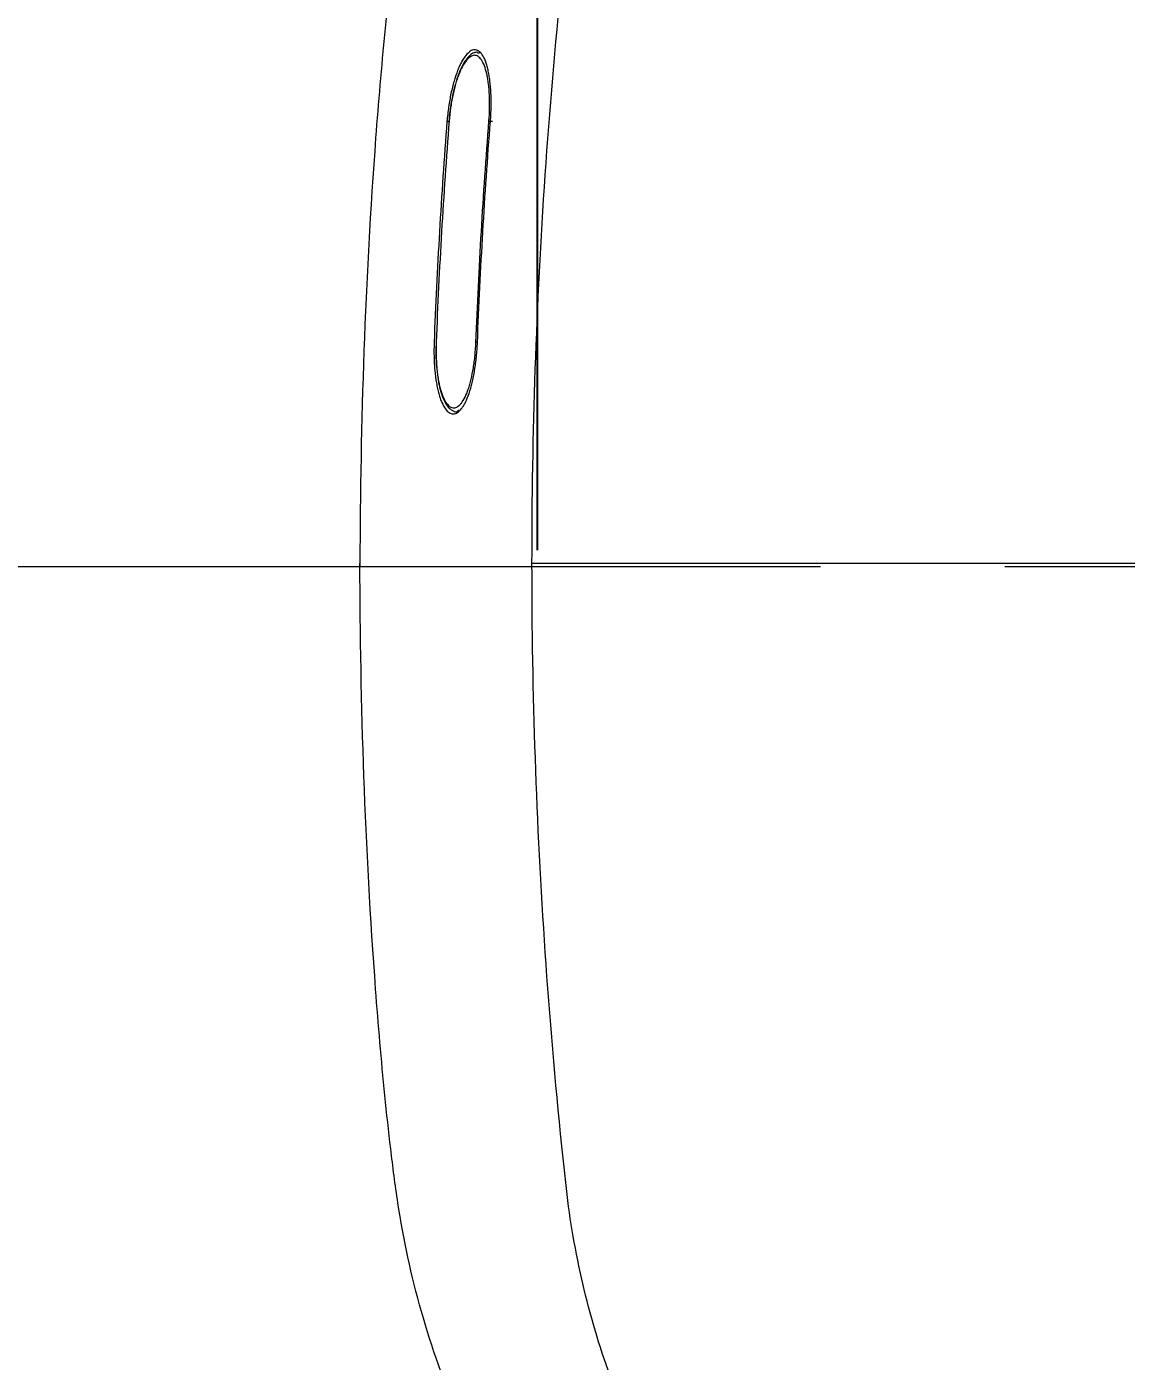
# Model space of a CAD drawing. Extents: x 2963 to 9049, y -570 to 1982.
# Drawn here: x 6462.7 to 6611.9, y 1094 to 1275.1 of the extents above; entities that cross this region are included whole.
import ezdxf

# ---------------------------------------------------------------- set-up
doc = ezdxf.new("R2010")
doc.units = 0
doc.header["$LTSCALE"] = 20
doc.header["$MEASUREMENT"] = 0
doc.linetypes.add('CENTER', pattern=[2, 1.25, -0.25, 0.25, -0.25])
doc.layers.get('0').update_dxf_attribs({"linetype": 'CONTINUOUS'})
doc.layers.get('DEFPOINTS').update_dxf_attribs({"linetype": 'CONTINUOUS'})
doc.layers.add('1', color=7, linetype='CONTINUOUS')
doc.styles.get("Standard").update_dxf_attribs({"font": 'NanumGothic.ttf'})
doc.dimstyles.get("Standard").update_dxf_attribs({"dimtxt": 2.7, "dimasz": 2.5, "dimexe": 1.5, "dimexo": 1.5, "dimgap": 1.5, "dimtad": 1, "dimdec": 0, "dimlfac": 10, "dimzin": 0, "dimdsep": 46, "dimtxsty": 'Standard', "dimcen": 0, "dimclrt": 2, "dimadec": 0, "dimazin": 0, "dimtfac": 1, "dimtdec": 0, "dimtmove": 0, "dimatfit": 3, "dimfxl": 0, "dimtolj": 1, "dimtzin": 0, "dimarcsym": 0})

# ---------------------------------------------------------------- blocks, each defined once
blk = doc.blocks.new('*D25')
at = {"color": 3, "lineweight": -2}
for p, q in [((6432.93, 1203.62), (6432.93, 1534.65)), ((7166.81, 1203.62), (7166.81, 1534.65)), ((6456.93, 1528.65), (7142.81, 1528.65))]:
    blk.add_line(p, q, dxfattribs=at)
at = {"color": 3}
for points in [[(6456.93, 1532.65), (6456.93, 1524.65), (6432.93, 1528.65)], [(7142.81, 1532.65), (7142.81, 1524.65), (7166.81, 1528.65)]]:
    blk.add_solid(points, dxfattribs=at)
at = {"layer": 'DEFPOINTS', "color": 0}
for p in [(7166.81, 1528.65), (6432.93, 1201.82), (7166.81, 1201.82)]:
    blk.add_point(p, dxfattribs=at)
at = {"color": 2, "insert": (6799.87, 1553.73), "char_height": 24, "attachment_point": 5}
blk.add_mtext('\\A1;735', dxfattribs=at)
blk = doc.blocks.new('*D26')
at = {"color": 3, "lineweight": -2}
for p, q in [((6532.01, 1204.08), (6532.01, 1476.18)), ((7166.79, 1204.08), (7166.79, 1476.18)), ((6556.01, 1470.18), (7142.79, 1470.18))]:
    blk.add_line(p, q, dxfattribs=at)
at = {"color": 3}
for points in [[(6556.01, 1474.18), (6556.01, 1466.18), (6532.01, 1470.18)], [(7142.79, 1474.18), (7142.79, 1466.18), (7166.79, 1470.18)]]:
    blk.add_solid(points, dxfattribs=at)
at = {"layer": 'DEFPOINTS', "color": 0}
for p in [(7166.79, 1470.18), (6532.01, 1202.28, 0), (7166.79, 1202.28, 0)]:
    blk.add_point(p, dxfattribs=at)
at = {"color": 2, "insert": (6849.4, 1495.26), "char_height": 24, "attachment_point": 5}
blk.add_mtext('\\A1;635', dxfattribs=at)

msp = doc.modelspace()

# ---------------------------------------------------------------- linework, layer by layer
at = {"color": 7, "linetype": 'Continuous', "lineweight": 15}
msp.add_line((6519.73, 1262.28, 0), (6520, 1262.28, 0), dxfattribs=at)
at = {"color": 7, "linetype": 'Continuous', "lineweight": 15, "elevation": 0, "flags": 128}
for points in [[(6525.42, 1262.32), (6525.45, 1262.31), (6525.49, 1262.31), (6525.55, 1262.31), (6525.61, 1262.3), (6525.67, 1262.3), (6525.75, 1262.29), (6525.82, 1262.28), (6525.9, 1262.28)], [(6523.81, 1232.29), (6523.78, 1232.29), (6523.73, 1232.29), (6523.69, 1232.3), (6523.66, 1232.3)]]:
    msp.add_lwpolyline(points, dxfattribs=at)
at = {"color": 7, "linetype": 'Continuous', "lineweight": 0}
msp.add_ellipse((6537.74, 1202.42, 0), major_axis=(-29.82, 0), ratio=0.988764, start_param=6.287706, end_param=6.303435, dxfattribs=at)
at = {"color": 7, "linetype": 'Continuous', "lineweight": 15}
for points, knots in [([(6531.26, 1202.28, 0), (6531.26, 1219.88, 0), (6531.86, 1237.45, 0), (6533.66, 1263.77, 0), (6534.41, 1272.54, 0), (6535.42, 1282.38, 0), (6535.54, 1283.48, 0), (6535.71, 1285.12, 0), (6535.77, 1285.66, 0), (6535.89, 1286.76, 0), (6535.95, 1287.3, 0), (6536.28, 1290.03, 0), (6536.61, 1292.21, 0), (6537.39, 1296.54, 0), (6537.84, 1298.69, 0), (6538.88, 1302.96, 0), (6539.46, 1305.09, 0), (6541.38, 1311.39, 0), (6542.9, 1315.5, 0), (6545.55, 1321.53, 0), (6546.49, 1323.52, 0), (6548.48, 1327.42, 0), (6549.53, 1329.32, 0), (6552.82, 1334.94, 0), (6555.22, 1338.53, 0), (6560.41, 1345.41, 0), (6563.2, 1348.7, 0), (6567.7, 1353.41, 0), (6569.25, 1354.94, 0), (6571.65, 1357.18, 0), (6572.46, 1357.92, 0), (6574.11, 1359.36, 0), (6574.94, 1360.07, 0), (6579.15, 1363.56, 0), (6582.62, 1366.18, 0), (6589.78, 1371.09, 0), (6593.46, 1373.37, 0), (6601.04, 1377.62, 0), (6604.94, 1379.57, 0), (6608.94, 1381.36, 0)], [0, 0, 0, 0, 0.25, 0.25, 0.375, 0.375, 0.390625, 0.390625, 0.398438, 0.398438, 0.40625, 0.40625, 0.4375, 0.4375, 0.46875, 0.46875, 0.5, 0.5, 0.5625, 0.5625, 0.59375, 0.59375, 0.625, 0.625, 0.6875, 0.6875, 0.75, 0.75, 0.78125, 0.78125, 0.796875, 0.796875, 0.8125, 0.8125, 0.875, 0.875, 0.9375, 0.9375, 1, 1, 1, 1]), ([(6521.32, 1318.01, 0), (6519.36, 1313.44, 0), (6515.93, 1303.84, 0), (6513.3, 1291.45, 0), (6512.08, 1281.66, 0), (6511.02, 1272.04, 0), (6508.78, 1245.62, 0), (6507.97, 1221.49, 0), (6507.92, 1202.29, 0)], [0, 0, 0, 0, 0.125, 0.25, 0.3125, 0.375, 0.5, 1, 1, 1, 1]), ([(6525.62, 1262.28, 0), (6525.68, 1262.93, 0), (6525.71, 1263.58, 0), (6525.72, 1264.53, 0), (6525.72, 1264.84, 0), (6525.72, 1265.47, 0), (6525.71, 1265.77, 0), (6525.66, 1266.67, 0), (6525.62, 1267.24, 0), (6525.52, 1268.04, 0), (6525.48, 1268.3, 0), (6525.4, 1268.8, 0), (6525.35, 1269.03, 0), (6525.25, 1269.47, 0), (6525.19, 1269.68, 0), (6525.08, 1270.08, 0), (6525.01, 1270.27, 0), (6524.81, 1270.78, 0), (6524.67, 1271.07, 0), (6524.35, 1271.53, 0), (6524.18, 1271.7, 0), (6523.83, 1271.93, 0), (6523.65, 1271.99, 0), (6523.36, 1271.97, 0), (6523.26, 1271.95, 0), (6523.07, 1271.89, 0), (6522.97, 1271.84, 0), (6522.68, 1271.65, 0), (6522.48, 1271.46, 0), (6522.09, 1270.98, 0), (6521.9, 1270.69, 0), (6521.62, 1270.17, 0), (6521.53, 1269.99, 0), (6521.35, 1269.6, 0), (6521.26, 1269.39, 0), (6521, 1268.72, 0), (6520.83, 1268.24, 0), (6520.61, 1267.46, 0), (6520.54, 1267.19, 0), (6520.4, 1266.63, 0), (6520.33, 1266.33, 0), (6520.15, 1265.45, 0), (6520.04, 1264.84, 0), (6519.86, 1263.59, 0), (6519.78, 1262.93, 0), (6519.73, 1262.28, 0)], [0, 0, 0, 0, 0.0625, 0.0625, 0.09375, 0.09375, 0.125, 0.125, 0.1875, 0.1875, 0.21875, 0.21875, 0.25, 0.25, 0.28125, 0.28125, 0.3125, 0.3125, 0.375, 0.375, 0.4375, 0.4375, 0.5, 0.5, 0.53125, 0.53125, 0.5625, 0.5625, 0.625, 0.625, 0.6875, 0.6875, 0.71875, 0.71875, 0.75, 0.75, 0.8125, 0.8125, 0.84375, 0.84375, 0.875, 0.875, 0.9375, 0.9375, 1, 1, 1, 1]), ([(6523.89, 1271.65, 0), (6523.72, 1271.64, 0), (6523.34, 1271.6, 0), (6522.8, 1271.22, 0), (6522.24, 1270.58, 0), (6521.69, 1269.64, 0), (6521.19, 1268.42, 0), (6520.75, 1267, 0), (6520.4, 1265.44, 0), (6520.14, 1263.79, 0), (6520, 1262.64, 0), (6519.98, 1262.06, 0), (6519.98, 1262.04, 0)], [0, 0, 0, 0, 0.076309, 0.175431, 0.287699, 0.411611, 0.533306, 0.652422, 0.76911, 0.883395, 0.996247, 1, 1, 1, 1]), ([(6525.42, 1262.32, 0), (6525.47, 1262.92, 0), (6525.5, 1263.52, 0), (6525.52, 1264.68, 0), (6525.52, 1265.25, 0), (6525.46, 1266.36, 0), (6525.42, 1266.88, 0), (6525.33, 1267.61, 0), (6525.29, 1267.85, 0), (6525.22, 1268.3, 0), (6525.17, 1268.52, 0), (6525.03, 1269.13, 0), (6524.92, 1269.5, 0), (6524.68, 1270.12, 0), (6524.54, 1270.39, 0), (6524.25, 1270.82, 0), (6524.1, 1270.97, 0), (6523.86, 1271.13, 0), (6523.77, 1271.17, 0), (6523.6, 1271.22, 0), (6523.52, 1271.23, 0), (6523.26, 1271.22, 0), (6523.08, 1271.15, 0), (6522.81, 1270.98, 0), (6522.72, 1270.91, 0), (6522.54, 1270.74, 0), (6522.45, 1270.64, 0), (6522.18, 1270.32, 0), (6522.01, 1270.05, 0), (6521.66, 1269.41, 0), (6521.49, 1269.05, 0), (6521.26, 1268.44, 0), (6521.18, 1268.23, 0), (6521.03, 1267.78, 0), (6520.96, 1267.55, 0), (6520.75, 1266.82, 0), (6520.62, 1266.31, 0), (6520.45, 1265.5, 0), (6520.4, 1265.22, 0), (6520.3, 1264.66, 0), (6520.25, 1264.37, 0), (6520.13, 1263.51, 0), (6520.06, 1262.92, 0), (6520.02, 1262.32, 0)], [0, 0, 0, 0, 0.0625, 0.0625, 0.125, 0.125, 0.1875, 0.1875, 0.21875, 0.21875, 0.25, 0.25, 0.3125, 0.3125, 0.375, 0.375, 0.4375, 0.4375, 0.46875, 0.46875, 0.5, 0.5, 0.5625, 0.5625, 0.59375, 0.59375, 0.625, 0.625, 0.6875, 0.6875, 0.75, 0.75, 0.78125, 0.78125, 0.8125, 0.8125, 0.875, 0.875, 0.90625, 0.90625, 0.9375, 0.9375, 1, 1, 1, 1]), ([(6519.73, 1262.28, 0), (6519.34, 1257.29, 0), (6519, 1252.29, 0), (6518.42, 1242.29, 0), (6518.18, 1237.28, 0), (6517.98, 1232.28, 0)], [0, 0, 0, 0, 0.5, 0.5, 1, 1, 1, 1]), ([(6520.02, 1262.32, 0), (6519.62, 1257.32, 0), (6519.29, 1252.32, 0), (6518.7, 1242.31, 0), (6518.46, 1237.31, 0), (6518.26, 1232.3, 0)], [0, 0, 0, 0, 0.5, 0.5, 1, 1, 1, 1]), ([(6523.66, 1232.3, 0), (6523.85, 1237.31, 0), (6524.1, 1242.31, 0), (6524.69, 1252.32, 0), (6525.03, 1257.32, 0), (6525.42, 1262.32, 0)], [0, 0, 0, 0, 0.5, 0.5, 1, 1, 1, 1]), ([(6523.86, 1232.28, 0), (6524.05, 1237.28, 0), (6524.3, 1242.29, 0), (6524.89, 1252.29, 0), (6525.23, 1257.29, 0), (6525.62, 1262.28, 0)], [0, 0, 0, 0, 0.5, 0.5, 1, 1, 1, 1]), ([(6517.98, 1232.28, 0), (6517.96, 1231.62, 0), (6517.95, 1230.98, 0), (6517.98, 1230.03, 0), (6517.99, 1229.72, 0), (6518.02, 1229.09, 0), (6518.05, 1228.79, 0), (6518.13, 1227.89, 0), (6518.2, 1227.33, 0), (6518.34, 1226.53, 0), (6518.39, 1226.27, 0), (6518.5, 1225.78, 0), (6518.56, 1225.55, 0), (6518.68, 1225.11, 0), (6518.74, 1224.9, 0), (6518.88, 1224.5, 0), (6518.95, 1224.32, 0), (6519.18, 1223.8, 0), (6519.34, 1223.51, 0), (6519.68, 1223.05, 0), (6519.85, 1222.87, 0), (6520.22, 1222.63, 0), (6520.4, 1222.58, 0), (6520.68, 1222.58, 0), (6520.78, 1222.6, 0), (6520.97, 1222.66, 0), (6521.06, 1222.71, 0), (6521.34, 1222.89, 0), (6521.53, 1223.07, 0), (6521.8, 1223.43, 0), (6521.89, 1223.56, 0), (6522.07, 1223.85, 0), (6522.16, 1224.01, 0), (6522.41, 1224.52, 0), (6522.57, 1224.91, 0), (6522.88, 1225.81, 0), (6523.02, 1226.29, 0), (6523.2, 1227.08, 0), (6523.26, 1227.35, 0), (6523.38, 1227.92, 0), (6523.43, 1228.21, 0), (6523.58, 1229.1, 0), (6523.66, 1229.71, 0), (6523.78, 1230.97, 0), (6523.83, 1231.62, 0), (6523.86, 1232.28, 0)], [0, 0, 0, 0, 0.0625, 0.0625, 0.09375, 0.09375, 0.125, 0.125, 0.1875, 0.1875, 0.21875, 0.21875, 0.25, 0.25, 0.28125, 0.28125, 0.3125, 0.3125, 0.375, 0.375, 0.4375, 0.4375, 0.5, 0.5, 0.53125, 0.53125, 0.5625, 0.5625, 0.625, 0.625, 0.65625, 0.65625, 0.6875, 0.6875, 0.75, 0.75, 0.8125, 0.8125, 0.84375, 0.84375, 0.875, 0.875, 0.9375, 0.9375, 1, 1, 1, 1]), ([(6518.24, 1231.9, 0), (6518.23, 1231.61, 0), (6518.2, 1230.78, 0), (6518.26, 1229.41, 0), (6518.41, 1227.88, 0), (6518.65, 1226.48, 0), (6518.97, 1225.26, 0), (6519.38, 1224.24, 0), (6519.87, 1223.49, 0), (6520.41, 1223.04, 0), (6520.88, 1222.84, 0), (6521.11, 1222.89, 0), (6521.14, 1222.9, 0)], [0, 0, 0, 0, 0.059466, 0.175188, 0.291858, 0.409287, 0.528697, 0.650223, 0.776177, 0.885947, 0.984339, 1, 1, 1, 1]), ([(6518.26, 1232.3, 0), (6518.24, 1231.7, 0), (6518.24, 1231.09, 0), (6518.26, 1229.93, 0), (6518.3, 1229.36, 0), (6518.37, 1228.54, 0), (6518.4, 1228.27, 0), (6518.47, 1227.75, 0), (6518.51, 1227.5, 0), (6518.59, 1227.02, 0), (6518.64, 1226.78, 0), (6518.74, 1226.33, 0), (6518.79, 1226.12, 0), (6518.96, 1225.5, 0), (6519.09, 1225.14, 0), (6519.29, 1224.67, 0), (6519.36, 1224.52, 0), (6519.51, 1224.26, 0), (6519.58, 1224.14, 0), (6519.82, 1223.82, 0), (6519.98, 1223.66, 0), (6520.31, 1223.44, 0), (6520.48, 1223.39, 0), (6520.83, 1223.39, 0), (6521, 1223.45, 0), (6521.26, 1223.62, 0), (6521.35, 1223.69, 0), (6521.52, 1223.85, 0), (6521.6, 1223.95, 0), (6521.85, 1224.27, 0), (6522.02, 1224.54, 0), (6522.33, 1225.18, 0), (6522.48, 1225.54, 0), (6522.69, 1226.15, 0), (6522.75, 1226.36, 0), (6522.88, 1226.81, 0), (6522.94, 1227.05, 0), (6523.12, 1227.77, 0), (6523.22, 1228.29, 0), (6523.36, 1229.1, 0), (6523.4, 1229.38, 0), (6523.47, 1229.95, 0), (6523.5, 1230.24, 0), (6523.59, 1231.11, 0), (6523.63, 1231.7, 0), (6523.66, 1232.3, 0)], [0, 0, 0, 0, 0.0625, 0.0625, 0.125, 0.125, 0.15625, 0.15625, 0.1875, 0.1875, 0.21875, 0.21875, 0.25, 0.25, 0.3125, 0.3125, 0.34375, 0.34375, 0.375, 0.375, 0.4375, 0.4375, 0.5, 0.5, 0.5625, 0.5625, 0.59375, 0.59375, 0.625, 0.625, 0.6875, 0.6875, 0.75, 0.75, 0.78125, 0.78125, 0.8125, 0.8125, 0.875, 0.875, 0.90625, 0.90625, 0.9375, 0.9375, 1, 1, 1, 1]), ([(6521.32, 1086.55, 0), (6519.36, 1091.12, 0), (6515.93, 1100.72, 0), (6513.3, 1113.11, 0), (6512.08, 1122.9, 0), (6511.02, 1132.52, 0), (6508.78, 1158.93, 0), (6507.97, 1183.07, 0), (6507.92, 1202.27, 0)], [0, 0, 0, 0, 0.125, 0.25, 0.3125, 0.375, 0.5, 1, 1, 1, 1]), ([(6608.94, 1023.2, 0), (6604.93, 1024.99, 0), (6601.04, 1026.94, 0), (6593.47, 1031.18, 0), (6589.8, 1033.45, 0), (6582.69, 1038.33, 0), (6579.24, 1040.93, 0), (6574.23, 1045.07, 0), (6572.6, 1046.5, 0), (6569.4, 1049.46, 0), (6567.84, 1051, 0), (6565.56, 1053.39, 0), (6564.81, 1054.19, 0), (6563.33, 1055.83, 0), (6562.61, 1056.65, 0), (6560.48, 1059.15, 0), (6559.12, 1060.86, 0), (6555.18, 1066.08, 0), (6552.77, 1069.7, 0), (6549.47, 1075.34, 0), (6548.42, 1077.26, 0), (6546.93, 1080.18, 0), (6546.44, 1081.17, 0), (6545.5, 1083.16, 0), (6545.05, 1084.16, 0), (6542.84, 1089.21, 0), (6541.33, 1093.32, 0), (6538.79, 1101.66, 0), (6537.77, 1105.9, 0), (6536.61, 1112.34, 0), (6536.28, 1114.51, 0), (6535.96, 1117.23, 0), (6535.89, 1117.78, 0), (6535.78, 1118.87, 0), (6535.72, 1119.42, 0), (6535.54, 1121.06, 0), (6535.43, 1122.16, 0), (6534.41, 1132.01, 0), (6533.66, 1140.77, 0), (6531.87, 1167.09, 0), (6531.26, 1184.67, 0), (6531.26, 1202.28, 0)], [0, 0, 0, 0, 0.0625, 0.0625, 0.125, 0.125, 0.1875, 0.1875, 0.21875, 0.21875, 0.25, 0.25, 0.265625, 0.265625, 0.28125, 0.28125, 0.3125, 0.3125, 0.375, 0.375, 0.40625, 0.40625, 0.421875, 0.421875, 0.4375, 0.4375, 0.5, 0.5, 0.5625, 0.5625, 0.59375, 0.59375, 0.601563, 0.601563, 0.609375, 0.609375, 0.625, 0.625, 0.75, 0.75, 1, 1, 1, 1]), ([(6532.01, 1202.28, 0), (6531.84, 1202.28, 0), (6531.68, 1202.28, 0), (6531.42, 1202.28, 0), (6531.32, 1202.28, 0), (6531.26, 1202.28, 0)], [0, 0, 0, 0, 0.5, 0.5, 1, 1, 1, 1])]:
    msp.add_open_spline(points, degree=3, knots=knots, dxfattribs=at)
for points, degree in [([(6523.9, 1271.54, 0), (6524.22, 1271.62, 0)], 1), ([(6521.34, 1223.05, 0), (6521.14, 1223, 0)], 1), ([(6622.08, 1202.28, 0), (6590.31, 1202.28, 0), (6560.29, 1202.28, 0), (6532.01, 1202.28, 0)], 3)]:
    msp.add_open_spline(points, degree=degree, dxfattribs=at)
at = {"layer": '1', "color": 1, "linetype": 'CENTER', "lineweight": 0, "ltscale": 5}
msp.add_line((7170.39, 1201.82), (6425.18, 1201.82), dxfattribs=at)
at = {"layer": '1', "color": 7, "linetype": 'Continuous'}
for points in [[(6432.93, 1201.82), (6432.91, 1218.48), (6433.45, 1235.61), (6434.47, 1254.56), (6434.62, 1257.25), (6435.15, 1263.75), (6435.53, 1267.55), (6436.63, 1274.75), (6437.35, 1278.16), (6439.95, 1288.6), (6442.31, 1295.36), (6448.19, 1308.39), (6451.72, 1314.64), (6458.07, 1323.88), (6460.54, 1327.1), (6463.17, 1330.2)], [(6432.93, 1201.82), (6432.91, 1185.17), (6433.45, 1168.04), (6434.47, 1149.09), (6434.62, 1146.39), (6435.15, 1139.9), (6435.53, 1136.1), (6436.63, 1128.89), (6437.35, 1125.49), (6439.95, 1115.05), (6442.31, 1108.29), (6448.19, 1095.25), (6451.72, 1089), (6458.07, 1079.77), (6460.54, 1076.54), (6463.17, 1073.45)]]:
    msp.add_open_spline(points, degree=3, knots=[0, 0, 0, 0, 0.3999648, 0.3999648, 0.4669806, 0.4669806, 0.5339964, 0.5339964, 0.6010122, 0.6010122, 0.7350438, 0.7350438, 0.8690754, 0.8690754, 0.9452291, 0.9452291, 0.9452291, 0.9452291], dxfattribs=at)

# ---------------------------------------------------------------- dimensions: what is measured, and where the dimension line sits
dim = msp.add_linear_dim(base=(7166.81, 1528.65), p1=(6432.93, 1201.82), p2=(7166.81, 1201.82), text='735', dimstyle='Standard', override={"dimscale": 1.2, "dimtxt": 20, "dimasz": 20, "dimexe": 5, "dimgap": 10, "dimtih": 1, "dimtoh": 1, "dimlfac": 1, "dimzin": 12, "dimclrd": 3, "dimclre": 3, "dimazin": 2, "dimarcsym": 1})
dim.commit()
dim.dimension.update_dxf_attribs({"geometry": '*D25', "text_midpoint": (6799.87, 1528.65), "dimtype": 160})
dim = msp.add_linear_dim(base=(7166.79, 1470.18), p1=(6532.01, 1202.28, 0), p2=(7166.79, 1202.28, 0), dimstyle='Standard', override={"dimscale": 1.2, "dimtxt": 20, "dimasz": 20, "dimexe": 5, "dimgap": 10, "dimtih": 1, "dimtoh": 1, "dimlfac": 1, "dimzin": 12, "dimclrd": 3, "dimclre": 3, "dimazin": 2, "dimarcsym": 1})
dim.commit()
dim.dimension.update_dxf_attribs({"geometry": '*D26', "text_midpoint": (6849.4, 1470.18), "dimtype": 160})

doc.saveas('drawing.dxf')
